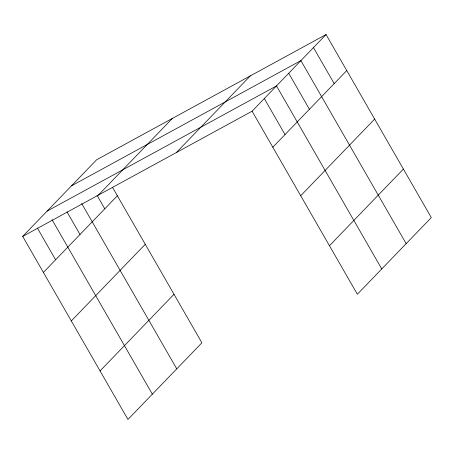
<?xml version="1.0" encoding="UTF-8"?>
<svg xmlns="http://www.w3.org/2000/svg" width="454" height="454" viewBox="0 0 454 454"><rect width="100%" height="100%" fill="white"/><g stroke="black" fill="none" stroke-linecap="round" stroke-linejoin="round"><path stroke-width="0.68" d="M112.439 187.23L201.899 342.798L127.954 419.451L22.7 236.409L96.645 159.757L326.046 34.549L431.3 217.591L357.355 294.243L252.101 111.202L326.046 34.549M98.404 195.089L172.35 118.437M43.408 272.423L117.353 195.776M176.402 152.521L250.347 75.869M71.306 320.944L145.257 244.292M272.814 147.215L346.76 70.569M100.056 370.929L174.001 294.283M300.713 195.736L374.658 119.084M329.456 245.722L403.402 169.07M71.505 185.822L300.906 60.609L406.16 243.65M47.102 211.116L276.503 85.908L381.757 268.944M22.7 236.409L252.101 111.202M313.476 47.579L334.184 83.598M288.704 73.259L309.412 109.272M264.302 98.552L285.016 134.571M97.065 195.373L104.783 208.806M81.686 203.523L176.759 368.858M67.027 211.899L80.012 234.485M52.017 219.662L152.357 394.157M37.359 228.033L55.609 259.779"/></g></svg>
